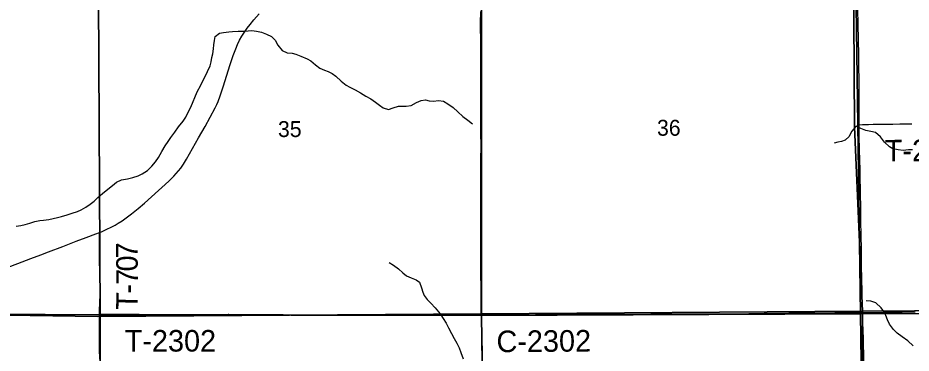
# Model space of a CAD drawing. Extents: x 1874609 to 2204689, y 815661 to 1281160.
# Drawn here: x 2033877 to 2046303, y 992539 to 997204 of the extents above; entities that cross this region are included whole.
import ezdxf

# ---------------------------------------------------------------- set-up
doc = ezdxf.new("R2010")
doc.units = 0
for name, color, linetype in [('GM_X_County_Road', 7, 'Continuous'), ('GM_X_County_Road_Text', 7, 'Continuous'), ('GM_X_Minor_River', 7, 'Continuous'), ('GM_X_Section', 7, 'Continuous'), ('GM_X_Section_Text', 7, 'Continuous'), ('GM_X_State_Route', 7, 'Continuous'), ('GM_X_Township', 7, 'Continuous'), ('GM_X_Township_Road', 7, 'Continuous'), ('GM_X_Township_Road_Text', 7, 'Continuous')]:
    doc.layers.add(name, color=color, linetype=linetype)

msp = doc.modelspace()

# ---------------------------------------------------------------- linework, layer by layer
at = {"layer": 'GM_X_County_Road'}
for points in [[(2035012, 994218), (2035039, 994229), (2035114, 994262), (2035173, 994290), (2035231, 994321), (2035273, 994346), (2035328, 994382), (2035381, 994420), (2035459, 994479), (2035549, 994551), (2035636, 994625), (2035734, 994713), (2035976, 994934), (2036047, 995002), (2036081, 995038), (2036113, 995075), (2036143, 995113), (2036180, 995167), (2036222, 995237), (2036391, 995537), (2036482, 995693), (2036554, 995822), (2036623, 995952), (2036645, 995997), (2036663, 996042), (2036691, 996119), (2036732, 996243), (2036832, 996556), (2036874, 996680), (2036908, 996773), (2036933, 996834), (2036962, 996893), (2036994, 996951), (2037029, 997006), (2037067, 997060), (2037106, 997113), (2037159, 997176), (2037235, 997262)], [(2032357, 993196), (2032496, 993259), (2032586, 993297), (2032693, 993339), (2032831, 993392), (2033108, 993496), (2033244, 993547), (2033369, 993592), (2033460, 993627), (2033552, 993663), (2033659, 993704), (2034058, 993855), (2034196, 993908), (2034303, 993949), (2034503, 994025), (2034687, 994095), (2034825, 994147), (2034963, 994199), (2035012, 994218)], [(2040325, 993073), (2040520, 993073), (2040716, 993073), (2040815, 993073), (2040897, 993073), (2041077, 993075), (2041274, 993077), (2041389, 993079), (2041553, 993080), (2041668, 993081), (2041897, 993082), (2042061, 993083), (2042291, 993083), (2042406, 993082), (2042488, 993082), (2042602, 993083), (2042684, 993084), (2042832, 993085), (2043062, 993086), (2043439, 993088), (2043619, 993088), (2043914, 993088), (2044046, 993090), (2044259, 993094), (2044456, 993097), (2044603, 993099), (2044866, 993101), (2045243, 993103), (2045439, 993104), (2045603, 993105), (2045630, 993105)], [(2045630, 993105), (2045915, 993109), (2045997, 993109), (2046177, 993111), (2046358, 993112)]]:
    msp.add_lwpolyline(points, dxfattribs=at)
at = {"layer": 'GM_X_Minor_River'}
for points in [[(2033976, 994330), (2034042, 994348), (2034113, 994370), (2034183, 994384), (2034235, 994390), (2034309, 994400), (2034369, 994412), (2034427, 994428), (2034485, 994442), (2034564, 994464), (2034634, 994488), (2034706, 994510), (2034756, 994532), (2034822, 994570), (2034882, 994614), (2034937, 994656), (2034991, 994704), (2035055, 994762), (2035127, 994820), (2035193, 994872), (2035248, 994916), (2035318, 994950), (2035400, 994966), (2035478, 994982), (2035550, 995008), (2035607, 995033), (2035679, 995081), (2035739, 995143), (2035791, 995203), (2035835, 995261), (2035881, 995345), (2035924, 995423), (2035966, 995486), (2036004, 995538), (2036062, 995614), (2036110, 995688), (2036175, 995768), (2036211, 995824), (2036255, 995910), (2036281, 995963), (2036313, 996041), (2036337, 996097), (2036369, 996173), (2036420, 996269), (2036452, 996329), (2036478, 996380), (2036516, 996460), (2036550, 996538), (2036564, 996592), (2036576, 996654), (2036589, 996704), (2036599, 996772), (2036605, 996831), (2036613, 996889), (2036621, 996943), (2036681, 996993), (2036739, 997001), (2036811, 997011), (2036863, 997013), (2036942, 997017), (2037016, 997021), (2037082, 997025), (2037132, 997027), (2037198, 997021), (2037264, 997005), (2037336, 996979), (2037403, 996943), (2037457, 996896), (2037493, 996824), (2037555, 996750), (2037623, 996718), (2037691, 996712), (2037743, 996698), (2037813, 996672)], [(2037813, 996672), (2037900, 996635), (2037952, 996607), (2038019, 996551), (2038077, 996502), (2038143, 996476), (2038195, 996456), (2038249, 996428), (2038299, 996394), (2038376, 996324), (2038442, 996268), (2038494, 996241), (2038570, 996203), (2038643, 996163), (2038719, 996115), (2038787, 996077), (2038851, 996030), (2038906, 995988), (2038960, 995952), (2039032, 995928), (2039096, 995952), (2039174, 995975), (2039280, 995975), (2039350, 995985), (2039420, 996026), (2039486, 996054), (2039548, 996062), (2039598, 996052), (2039660, 996047), (2039730, 996053), (2039796, 996047), (2039858, 996007), (2039932, 995958), (2039998, 995898), (2040069, 995830), (2040135, 995780), (2040203, 995728)], [(2046324, 995367), (2046268, 995366), (2046192, 995358), (2046122, 995368), (2046050, 995384), (2046000, 995409), (2045935, 995475), (2045875, 995551), (2045807, 995607), (2045743, 995625), (2045673, 995637), (2045604, 995666), (2045538, 995698), (2045474, 995622), (2045443, 995554), (2045387, 995501), (2045335, 995483), (2045283, 995473), (2045231, 995459)], [(2033852, 994304), (2033916, 994315), (2033976, 994330)], [(2039041, 993800), (2039101, 993764), (2039171, 993710), (2039232, 993656), (2039282, 993613), (2039348, 993585), (2039416, 993559), (2039466, 993525), (2039493, 993447), (2039509, 993389), (2039527, 993339), (2039569, 993287), (2039620, 993233), (2039680, 993169), (2039750, 993087), (2039795, 993023), (2039833, 992955), (2039865, 992893), (2039907, 992813), (2039948, 992741), (2039982, 992679), (2040016, 992613), (2040041, 992547), (2040071, 992459)], [(2046179, 992765), (2046107, 992817), (2046056, 992867), (2046002, 992941), (2045976, 993005), (2045952, 993065), (2045923, 993117), (2045887, 993169), (2045811, 993239), (2045741, 993262), (2045679, 993266)], [(2046330, 992643), (2046257, 992709), (2046179, 992765)]]:
    msp.add_lwpolyline(points, dxfattribs=at)
at = {"layer": 'GM_X_Section'}
for points in [[(2029765, 998069), (2034995, 998370), (2035022, 993074), (2029677, 993105)], [(2034995, 998370), (2040326, 998360), (2040325, 993064), (2035022, 993074)], [(2040326, 998360), (2045523, 998437), (2045523, 998359), (2045597, 993088), (2040325, 993064)], [(2045523, 998359), (2050820, 998403), (2050862, 993115), (2050738, 993114), (2045597, 993088)], [(2029677, 993105), (2035022, 993074), (2035033, 987863), (2029642, 987908)], [(2035022, 993074), (2040325, 993064), (2040399, 987834), (2035033, 987863)], [(2040325, 993064), (2045597, 993088), (2045674, 987772), (2040399, 987834)], [(2045597, 993088), (2050738, 993114), (2050843, 987600), (2045675, 987622), (2045674, 987772)]]:
    msp.add_lwpolyline(points, close=True, dxfattribs=at)
at = {"layer": 'GM_X_State_Route'}
msp.add_lwpolyline([(2040341, 992326), (2040339, 992555), (2040334, 992735), (2040329, 992915), (2040325, 993073), (2040324, 993096), (2040321, 993407), (2040319, 993686), (2040319, 993916), (2040319, 994096), (2040318, 994260), (2040317, 994441), (2040318, 994605), (2040319, 994801), (2040318, 994916), (2040318, 995015), (2040318, 995146), (2040318, 995260), (2040320, 995391), (2040319, 995637), (2040319, 995768), (2040319, 995900), (2040319, 996113), (2040318, 996310), (2040317, 996457), (2040316, 996621), (2040316, 996834), (2040314, 997130), (2040316, 997293)], dxfattribs=at)
at = {"layer": 'GM_X_Township'}
for points in [[(2071959, 1001676), (2072021, 996047), (2072065, 993379), (2071978, 993380), (2063756, 993282), (2058868, 993223), (2056242, 993192), (2055482, 993183), (2054696, 993173), (2053568, 993168), (2050693, 993155), (2045626, 993121), (2045517, 995688), (2045485, 1001053)], [(2045485, 1001053), (2045517, 995688), (2045626, 993121), (2040325, 993088), (2034988, 993049), (2032163, 993089), (2027008, 993161), (2023012, 993180), (2019008, 993199), (2013055, 993227), (2013012, 995874), (2012967, 1001159)], [(2013226, 970636), (2013158, 976319), (2013145, 977956), (2013122, 980772), (2013088, 985095), (2013083, 985682), (2013045, 990449), (2013055, 993227), (2019008, 993199), (2023012, 993180), (2027008, 993161), (2032163, 993089), (2034988, 993049), (2040325, 993088), (2045626, 993121), (2045602, 990454), (2045625, 987740), (2045624, 987592), (2045643, 985092), (2045777, 977423), (2045852, 971713)], [(2048367, 971741), (2045852, 971713), (2045777, 977423), (2045643, 985092), (2045624, 987592), (2045625, 987740), (2045602, 990454), (2045626, 993121), (2050693, 993155)]]:
    msp.add_lwpolyline(points, dxfattribs=at)
at = {"layer": 'GM_X_Township_Road'}
for points in [[(2045581, 995717), (2045582, 995876), (2045582, 996007), (2045581, 996138), (2045580, 996367), (2045577, 996498), (2045575, 996662), (2045570, 996924), (2045568, 997088), (2045563, 997350)], [(2045630, 993105), (2045629, 993123), (2045628, 993145), (2045626, 993172), (2045624, 993228), (2045622, 993303), (2045621, 993401), (2045619, 993565), (2045615, 993762), (2045611, 994024), (2045609, 994139), (2045606, 994221), (2045604, 994335), (2045603, 994434), (2045602, 994565), (2045599, 994761), (2045597, 994843), (2045595, 994942), (2045592, 995089), (2045586, 995368), (2045581, 995564), (2045580, 995695), (2045581, 995717)], [(2045581, 995717), (2045628, 995720), (2045643, 995721), (2045708, 995722), (2045774, 995723), (2045823, 995724), (2045920, 995726), (2046049, 995727), (2046147, 995729), (2046213, 995730), (2046311, 995731)], [(2035014, 993082), (2035014, 993138), (2035017, 993235), (2035021, 993364), (2035021, 993445), (2035021, 993573), (2035018, 993686), (2035014, 993815), (2035014, 993880), (2035014, 993946), (2035014, 993994), (2035014, 994027), (2035014, 994108), (2035013, 994189), (2035012, 994218)], [(2035015, 992454), (2035014, 992601), (2035014, 992733), (2035013, 992847), (2035013, 992864), (2035013, 992913), (2035012, 992962), (2035012, 992995), (2035014, 993082)], [(2035014, 993082), (2035043, 993082), (2035137, 993082), (2035235, 993081), (2035366, 993080), (2035563, 993080), (2035793, 993078), (2035908, 993077), (2036039, 993078), (2036171, 993078), (2036351, 993078), (2036515, 993078), (2036802, 993082)], [(2036802, 993082), (2036810, 993082), (2037089, 993079), (2037204, 993078), (2037319, 993077), (2037401, 993075), (2037466, 993075), (2037565, 993075), (2037762, 993073), (2038041, 993073), (2038238, 993071), (2038299, 993071)], [(2038299, 993071), (2038452, 993070), (2038583, 993070), (2039125, 993070), (2039223, 993070), (2039403, 993071), (2039501, 993071), (2039616, 993072), (2039747, 993072), (2039878, 993071), (2039993, 993071), (2040108, 993071), (2040190, 993072), (2040288, 993072), (2040325, 993073)], [(2045658, 990489), (2045658, 990597), (2045655, 990778), (2045651, 990991), (2045649, 991254), (2045648, 991336), (2045650, 991369), (2045648, 991598), (2045645, 991795), (2045644, 991926), (2045645, 992074), (2045646, 992255), (2045646, 992435), (2045643, 992550), (2045641, 992632), (2045639, 992747), (2045637, 992846), (2045633, 992977), (2045632, 993043), (2045631, 993075), (2045630, 993099), (2045630, 993105)]]:
    msp.add_lwpolyline(points, dxfattribs=at)

# ---------------------------------------------------------------- texts
at = {"layer": 'GM_X_County_Road_Text'}
msp.add_text('C-2302', height=300, rotation=0.4548, dxfattribs=at).set_placement((2040536, 992552))
at = {"layer": 'GM_X_Section_Text'}
for s, p in [('35', (2037495, 995546)), ('36', (2042768, 995564))]:
    msp.add_text(s, height=221, rotation=0, dxfattribs=at).set_placement(p)
at = {"layer": 'GM_X_Township_Road_Text'}
for s, rotation, p in [('T-2252', 0.4677, (2045939, 995206)), ('7', 90.7571, (2035544, 993861)), ('0', 90.7454, (2035546, 993678)), ('7', 90.5296, (2035548, 993493)), ('-', 89.7499, (2035547, 993366)), ('T', 88.6669, (2035542, 993136)), ('T-2302', 0, (2035363, 992561))]:
    msp.add_text(s, height=300, rotation=rotation, dxfattribs=at).set_placement(p)

doc.saveas('drawing.dxf')
